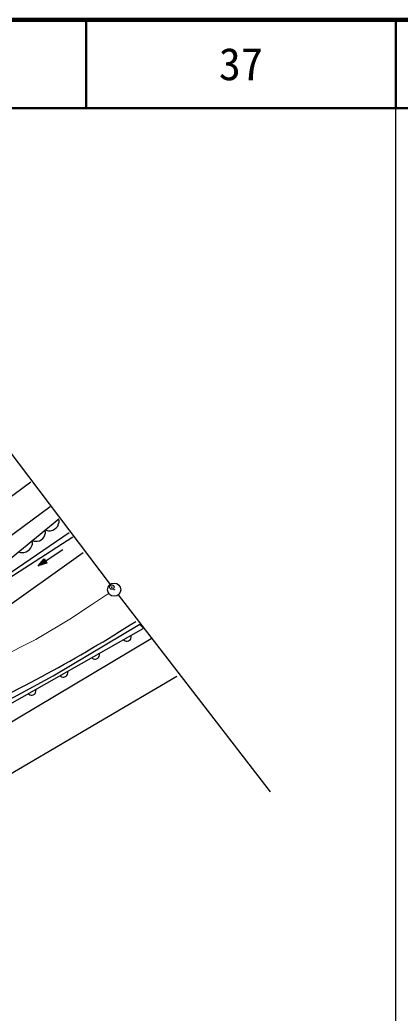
# Model space of a CAD drawing. Units: millimetres, scale not verified. Extents: x 40000 to 680000, y 20000 to 380000.
# Drawn here: x 536506 to 579500, y 267575 to 380000 of the extents above; entities that cross this region are included whole.
import ezdxf
from ezdxf.enums import TextEntityAlignment as Align

# ---------------------------------------------------------------- set-up
doc = ezdxf.new("R2010")
doc.units = ezdxf.units.MM
doc.header["$LTSCALE"] = 1000
doc.header["$PDMODE"] = 32
doc.header["$PDSIZE"] = 500
doc.linetypes.add('CHAIN', pattern=[18.5, 12, -1.5, 3.5, -1.5])
for name, color, linetype, lineweight in [('M-BGD', 7, 'Continuous', 25), ('M-BMK', 2, 'CHAIN', 13), ('M-BMK-OTRS', 5, 'Continuous', 25), ('M-BMK-SRVR', 3, 'Continuous', 25), ('M-STR-STRC', 7, 'Continuous', 25), ('M-TTL', 2, 'Continuous', 140), ('M-TTL-BAND', 7, 'Continuous', 25), ('M-TTL-LINE', 7, 'Continuous', 50)]:
    doc.layers.add(name, color=color, linetype=linetype, lineweight=lineweight)
doc.layers.add('M-OTRS', color=6, linetype='Continuous')
doc.layers.add('M-TTL-TXT', color=7, linetype='Continuous')
doc.styles.add('ＭＳ ゴシック', font='')
doc.styles.get('ＭＳ ゴシック').set_extended_font_data('MS Gothic')

msp = doc.modelspace()

# ---------------------------------------------------------------- linework, layer by layer
at = {"layer": 'M-BGD'}
for p, q in [((537749, 327679), (529019, 321278)), ((532657, 319532), (539931, 324915)), ((530238, 314799), (540919, 323538)), ((540618, 322516), (540778, 322699)), ((540778, 322699), (540888, 322944)), ((540888, 322944), (540936, 323138)), ((540952, 323307), (540919, 323538)), ((540936, 323138), (540952, 323307)), ((530357, 313949), (542082, 321986)), ((539237, 321475), (539341, 321707)), ((539341, 321707), (539387, 321892)), ((539403, 322052), (539371, 322271)), ((539371, 322271), (539590, 322193)), ((539387, 321892), (539403, 322052)), ((539590, 322193), (539759, 322176)), ((539759, 322176), (539959, 322184)), ((539959, 322184), (540221, 322243)), ((540221, 322243), (540432, 322364)), ((540432, 322364), (540618, 322516)), ((542481, 321453), (528642, 312499)), ((537760, 320230), (537869, 320474)), ((537869, 320474), (537917, 320669)), ((537934, 320837), (537900, 321068)), ((537900, 321068), (538109, 320993)), ((537917, 320669), (537934, 320837)), ((538109, 320993), (538269, 320977)), ((538269, 320977), (538459, 320985)), ((538459, 320985), (538708, 321041)), ((538708, 321041), (538908, 321156)), ((538908, 321156), (539085, 321301)), ((539085, 321301), (539237, 321475)), ((536352, 319802), (536572, 319723)), ((536572, 319723), (536741, 319706)), ((536741, 319706), (536941, 319714)), ((536941, 319714), (537202, 319774)), ((537202, 319774), (537413, 319895)), ((537413, 319895), (537599, 320047)), ((537599, 320047), (537760, 320230)), ((538568, 318201), (541372, 320071)), ((538568, 318201), (539244, 318989)), ((539555, 318523), (538568, 318201)), ((538801, 318357), (539255, 318900)), ((539477, 318567), (538801, 318357)), ((538934, 318445), (539266, 318812)), ((539400, 318612), (538934, 318445)), ((539133, 318579), (539278, 318723)), ((539322, 318656), (539133, 318579)), ((539244, 318989), (539555, 318523)), ((539255, 318900), (539477, 318567)), ((539266, 318812), (539400, 318612)), ((539278, 318723), (539322, 318656)), ((540255, 305747), (550056, 311613)), ((550024, 311594), (550468, 311149)), ((532485, 300937), (550432, 311129)), ((549096, 310233), (549072, 310357)), ((551359, 309936), (529088, 296673)), ((548202, 309863), (548296, 309778)), ((548296, 309778), (548398, 309721)), ((548398, 309721), (548534, 309683)), ((548534, 309683), (548651, 309681)), ((548651, 309681), (548775, 309705)), ((548775, 309705), (548914, 309784)), ((548914, 309784), (548999, 309878)), ((548999, 309878), (549056, 309980)), ((549056, 309980), (549094, 310116)), ((549094, 310116), (549096, 310233)), ((545467, 307941), (545504, 308078)), ((545507, 308194), (545483, 308318)), ((545504, 308078), (545507, 308194)), ((544613, 307824), (544707, 307740)), ((544707, 307740), (544809, 307682)), ((544809, 307682), (544945, 307645)), ((544945, 307645), (545062, 307642)), ((545062, 307642), (545186, 307667)), ((545186, 307667), (545325, 307746)), ((545325, 307746), (545409, 307840)), ((545409, 307840), (545467, 307941)), ((541735, 305707), (541820, 305801)), ((541820, 305801), (541877, 305903)), ((541877, 305903), (541915, 306039)), ((541918, 306156), (541893, 306280)), ((541915, 306039), (541918, 306156)), ((524689, 288363), (554264, 305717)), ((534927, 302861), (540255, 305747)), ((541024, 305786), (541118, 305701)), ((541118, 305701), (541219, 305644)), ((541219, 305644), (541355, 305606)), ((541355, 305606), (541472, 305604)), ((541472, 305604), (541596, 305628)), ((541596, 305628), (541735, 305707)), ((537434, 303747), (537528, 303663)), ((537528, 303663), (537630, 303606)), ((537630, 303606), (537766, 303568)), ((537766, 303568), (537883, 303565)), ((537883, 303565), (538007, 303590)), ((538007, 303590), (538146, 303669)), ((538146, 303669), (538230, 303763)), ((538230, 303763), (538288, 303864)), ((538288, 303864), (538325, 304001)), ((538328, 304117), (538304, 304241)), ((538325, 304001), (538328, 304117))]:
    msp.add_line(p, q, dxfattribs=at)
msp.add_arc((461831, 448970), 162750, 294.45947, 302.6366, dxfattribs=at)
at = {"layer": 'M-BMK'}
for p, q in [((544722, 313879), (546544, 315089)), ((542162, 312183), (544722, 313879)), ((538322, 309860), (542162, 312183)), ((531237, 306289), (538322, 309860))]:
    msp.add_line(p, q, dxfattribs=at)
at = {"layer": 'M-BMK-OTRS'}
for p, q in [((523624, 346632), (546717, 316102)), ((547627, 314910), (564810, 292616))]:
    msp.add_line(p, q, dxfattribs=at)
at = {"layer": 'M-BMK-SRVR'}
for radius in [750, 30]:
    msp.add_circle((547169, 315504), radius, dxfattribs=at)
at = {"layer": 'M-OTRS'}
msp.add_point((546901, 315797), dxfattribs=at)
at = {"layer": 'M-STR-STRC'}
msp.add_line((534021, 312853), (543649, 319715), dxfattribs=at)
at = {"layer": 'M-TTL'}
msp.add_line((680000, 380000), (40000, 380000), dxfattribs=at)
at = {"layer": 'M-TTL-BAND'}
msp.add_line((579000, 20000), (579000, 370000), dxfattribs=at)
at = {"layer": 'M-TTL-LINE'}
for p, q in [((543997, 380000), (543997, 370000)), ((579000, 380000), (579000, 370000)), ((40000, 370000), (680000, 370000))]:
    msp.add_line(p, q, dxfattribs=at)

# ---------------------------------------------------------------- texts
at = {"layer": 'M-TTL-TXT', "style": 'ＭＳ ゴシック'}
msp.add_text('37', height=3666, dxfattribs=at).set_placement((561497, 375000), align=Align.MIDDLE_CENTER)

doc.saveas('drawing.dxf')
